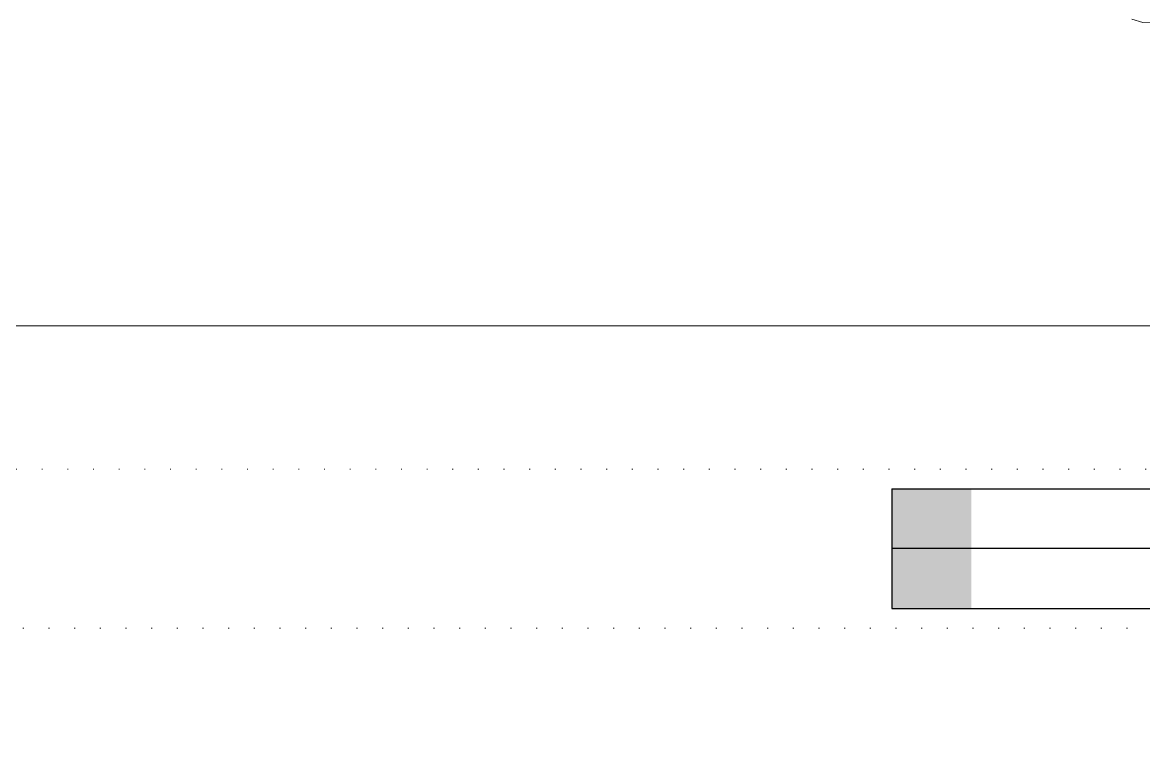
# Model space of a CAD drawing. Extents: x -2012 to 34975, y -1043 to 8321.
# Drawn here: x 30803.9 to 30944.7, y 862.8 to 955.6 of the extents above; entities that cross this region are included whole.
import ezdxf
from ezdxf.xclip import XClip

# ---------------------------------------------------------------- set-up
doc = ezdxf.new("R2010")
doc.units = 0
doc.header["$LTSCALE"] = 25
doc.header["$XCLIPFRAME"] = 0
doc.linetypes.add('DOT2', pattern=[0.125, 0, -0.125])
doc.layers.get('0').update_dxf_attribs({"color": 9, "lineweight": 9})
for name, color, linetype, lineweight in [('04', 9, 'Continuous', 9), ('06D', 9, 'Continuous', 9), ('20', 9, 'DOT2', 9), ('E-2x36 W SIVAÜSTÜ FLUORESAN ARMATÜR (ETANŞ)', 7, 'Continuous', 30)]:
    doc.layers.add(name, color=color, linetype=linetype, lineweight=lineweight)

# ---------------------------------------------------------------- blocks, each defined once
blk = doc.blocks.new('p-araba-polo')
at = {"extrusion": (0, 0, -1)}
blk.add_line((2.5081, 0.8127), (2.4946, 0.8171), dxfattribs=at)
blk.add_open_spline([(1.4726, 0.8217), (1.8132, 0.8277), (2.154, 0.8262), (2.4946, 0.8171)], degree=3)
blk = doc.blocks.new('catikatirevizepergole-krt')
for points in [[(-30, 180), (-30, 110), (-800, 110), (-800, 180)], [(-30, 90), (-30, 0), (-800, 0), (-800, 90)]]:
    blk.add_lwpolyline(points, close=True)
blk = doc.blocks.new('1 50 2x36 W SIVAÜSTÜ FLUORESAN ARMATÜR (ETANŞ)')
at = {"layer": 'E-2x36 W SIVAÜSTÜ FLUORESAN ARMATÜR (ETANŞ)', "color": 4}
for p, q in [((-60.75, 7.5), (60.75, 7.5)), ((-60.75, 7.5), (-60.75, -7.5)), ((60.75, 7.5), (60.75, -7.5)), ((-7.5, 0), (-60.75, 0)), ((7.5, 0), (60.75, 0)), ((-60.75, -7.5), (60.75, -7.5))]:
    blk.add_line(p, q, dxfattribs=at)
blk.add_circle((0, 0), 7.5, dxfattribs=at)
for points in [[(-50.75, 7.5), (-50.75, -7.5), (-60.75, 7.5), (-60.75, -7.5)], [(50.75, 7.5), (50.75, -7.5), (60.75, 7.5), (60.75, -7.5)]]:
    blk.add_solid(points, dxfattribs=at)

msp = doc.modelspace()

# ---------------------------------------------------------------- linework, layer by layer
at = {"layer": '06D'}
msp.add_lwpolyline([(31233.84, 1167.5), (31233.84, 917.5), (30733.84, 917.5), (30733.84, 1167.5)], close=True, dxfattribs=at)

# ---------------------------------------------------------------- block references
at = {"layer": '04'}
ref = msp.add_blockref('p-araba-polo', (31194.08, 1037.31), dxfattribs=dict(at, xscale=100, yscale=100, zscale=100, rotation=180))
XClip(ref).set_block_clipping_path([(-0.0924763951, -0.9835002962), (4.0650970395, 0.9845199444)])
at = {"layer": '20'}
msp.add_blockref('catikatirevizepergole-krt', (31581.35, 789.5), dxfattribs=at)
at = {"layer": 'E-2x36 W SIVAÜSTÜ FLUORESAN ARMATÜR (ETANŞ)', "color": 6}
msp.add_blockref('1 50 2x36 W SIVAÜSTÜ FLUORESAN ARMATÜR (ETANŞ)', (30973.85, 889.5), dxfattribs=at)

doc.saveas('drawing.dxf')
